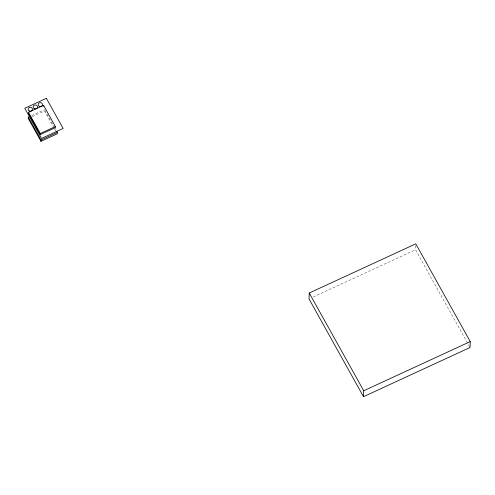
<?xml version="1.0" encoding="UTF-8"?>
<svg xmlns="http://www.w3.org/2000/svg" width="495" height="495" viewBox="0 0 495 495"><rect width="100%" height="100%" fill="white"/><g stroke="black" fill="none" stroke-linecap="round" stroke-linejoin="round"><path stroke-width="0.37" stroke-dasharray="2.48 1.86" d="M469.656 346.846L415.559 249.765L415.726 245.322M31.705 115.607L44.587 109.655M32.33 116.641L44.538 111.004L53.138 126.435M313.23 296.994L415.559 249.765M44.958 110.329L53.93 126.429M54.308 127.097L56.176 130.451M54.629 129.115L55.756 131.132"/><path stroke-width="0.74" d="M29.669 116.542L28.314 117.173L28.265 118.515L40.974 141.323L57.247 133.811L57.296 132.468L56.548 131.125M28.487 112.328L28.45 113.404L40.25 134.584L55.347 127.617L55.384 126.541L43.579 105.361L28.487 112.328L40.293 133.508L40.25 134.584M40.974 141.323L41.023 139.98L28.314 117.173M43.541 106.437L43.579 105.361M309.239 293.015L309.022 298.937L363.497 396.687L470.033 347.521L470.25 341.593L415.781 243.843L309.239 293.015L363.714 390.765L363.497 396.687M40.293 133.508L55.384 126.541M41.023 139.98L57.296 132.468M363.714 390.765L470.25 341.593M46.351 98.313L24.75 108.281L41.543 138.421L63.15 128.453L46.351 98.313M29.106 110.892A2.159 1.974 2.1 0 0 32.435 109.358A2.159 1.974 2.1 0 0 29.298 107.477A2.159 1.974 2.1 0 0 29.106 110.892M34.136 108.572A2.159 1.974 2.1 0 0 37.465 107.031A2.159 1.974 2.1 0 0 34.328 105.157A2.159 1.974 2.1 0 0 34.136 108.572M39.167 106.252A2.159 1.974 2.1 0 0 42.496 104.711A2.159 1.974 2.1 0 0 39.359 102.83A2.159 1.974 2.1 0 0 39.167 106.252"/></g></svg>
